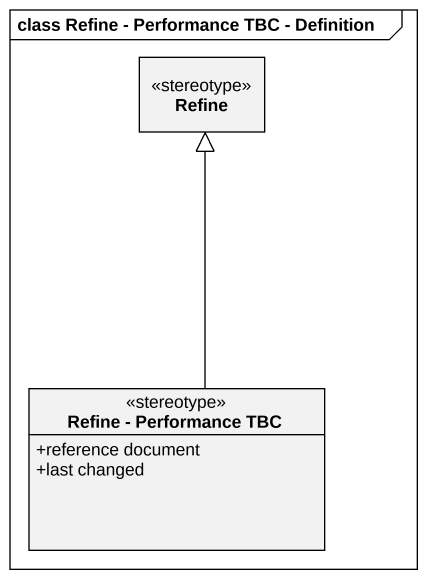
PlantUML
@startuml
mainframe class Refine - Performance TBC - Definition
hide circle
hide empty members
skinparam classAttributeIconSize 0
class Refine <<stereotype>>
class "Refine - Performance TBC" as Refine_Performance_TBC <<stereotype>> {
  +reference document
  +last changed
}
Refine_Performance_TBC -up-|> Refine
@enduml
